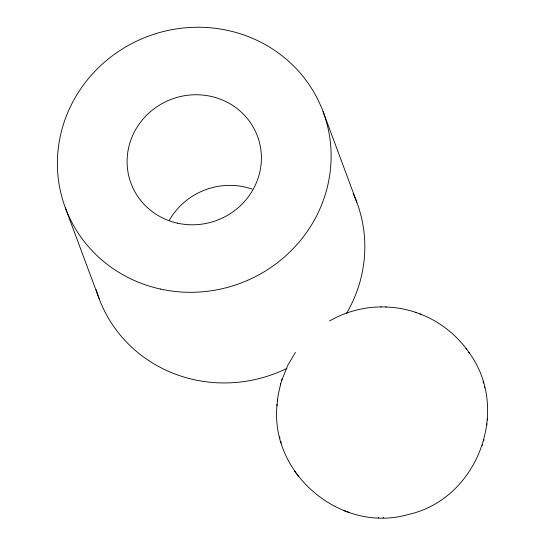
<?xml version="1.0" encoding="UTF-8"?>
<svg xmlns="http://www.w3.org/2000/svg" width="545" height="545" viewBox="0 0 545 545"><rect width="100%" height="100%" fill="white"/><g stroke="black" fill="none" stroke-linecap="round" stroke-linejoin="round"><path stroke-width="0.82" d="M277.058 404.499C269.584 473.857 341.061 533.862 408.116 514.548C477.638 499.309 511.312 409.513 468.864 352.356M277.398 400.895L278.216 394.669L280.702 383.803M486.842 425.093L486.957 423.772M487.298 420.168L487.414 418.812M276.942 405.848L277.514 399.574M281.792 380.206L287.787 365.334L295.424 352.417M482.236 445.592L482.563 444.461M483.66 440.857L484.001 439.692M280.355 384.974L282.119 379.075M329.568 320.964C345.189 311.938 363.161 307.039 381.2 306.924M380.683 306.917C392.761 306.767 404.881 308.62 416.298 312.592M385.608 306.971L386.194 306.978M378.162 517.682L378.748 517.689M383.155 517.743L383.673 517.75M420.031 313.954C440.149 321.591 457.711 335.672 469.695 353.528M343.377 510.372L348.957 512.395M415.399 312.271L420.978 314.295M294.661 471.132L298.381 476.33M465.975 348.337L466.799 349.495M323.083 111.582L356.798 202.222M65.4 207.958L99.115 298.606M483.047 381.643L483.442 383.067M484.348 386.432L484.737 387.849M279.619 436.818L280.007 438.234M280.913 441.6L281.309 443.024M353.174 193.536A137.558 131.829 -20.4 0 1 346.436 313.552M286.929 368.379A137.558 131.829 -20.4 0 1 96.145 289.674M169.42 220.112A67.498 64.685 -20.4 0 1 252.219 189.142M160.291 289.027A137.558 131.829 -20.4 0 0 326.053 120.513A137.558 131.829 -20.4 0 0 96.39 69.774A137.558 131.829 -20.4 0 0 160.291 289.027M177.581 223.191A67.498 64.685 -20.4 0 0 258.916 140.508A67.498 64.685 -20.4 0 0 146.23 115.615A67.498 64.685 -20.4 0 0 177.581 223.191"/></g></svg>
